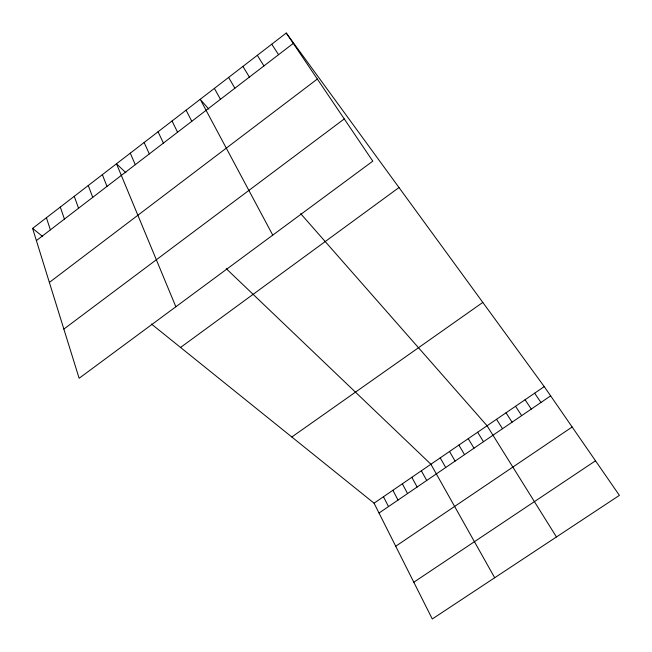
<?xml version="1.0" encoding="UTF-8"?>
<svg xmlns="http://www.w3.org/2000/svg" width="652" height="652" viewBox="0 0 652 652"><rect width="100%" height="100%" fill="white"/><g stroke="black" fill="none" stroke-linecap="round" stroke-linejoin="round"><path stroke-width="0.98" d="M286.261 33.024L372.789 161.166L79.128 378.274L32.6 228.396L286.261 33.024L544.241 386.612L619.4 495.381L432.284 618.976L374.061 503.181L151.403 323.995M36.39 240.604L293.27 43.399M49.373 282.422L317.337 79.039M63.855 329.081L344.272 118.933M180.555 347.459L399 187.54M291.819 436.995L482.806 302.414M374.061 503.181L544.241 386.612M379.024 513.043L550.63 395.862M395.715 546.246L572.146 427.003M413.8 582.22L595.504 460.801M32.6 228.396L42.747 236.562M125.885 172.756L116.496 163.782L175.853 306.758M226.236 268.657L430.907 464.24L494.689 577.753M208.811 109.104L200.205 99.308L272.756 235.119M300.662 213.628L487.077 425.772L556.449 536.963M534.64 393.189L540.948 402.471M525.072 399.741L531.298 409.065M515.528 406.277L521.673 415.634M271.754 44.197L278.567 54.686M506.017 412.797L512.081 422.186M496.531 419.293L502.513 428.714M257.312 55.322L263.938 65.917M477.647 432.227L483.466 441.722M468.242 438.666L473.988 448.193M242.935 66.398L249.374 77.099M458.869 445.088L464.534 454.648M449.521 451.494L455.104 461.086M228.624 77.417L234.875 88.224M440.206 457.875L445.707 467.508M214.386 88.387L220.449 99.3M421.363 470.777L426.718 480.475M411.844 477.297L417.117 487.028M402.357 483.8L407.549 493.564M392.895 490.28L398.013 500.076M186.089 110.18L191.794 121.296M383.466 496.734L388.502 506.571M172.046 120.995L177.572 132.217M158.061 131.769L163.407 143.09M144.141 142.486L149.316 153.913M130.286 153.163L135.282 164.679M102.348 174.679L106.993 186.399M88.264 185.518L92.739 197.344M74.255 196.317L78.55 208.232M60.302 207.059L64.434 219.072M46.422 217.752L50.375 229.863"/></g></svg>
